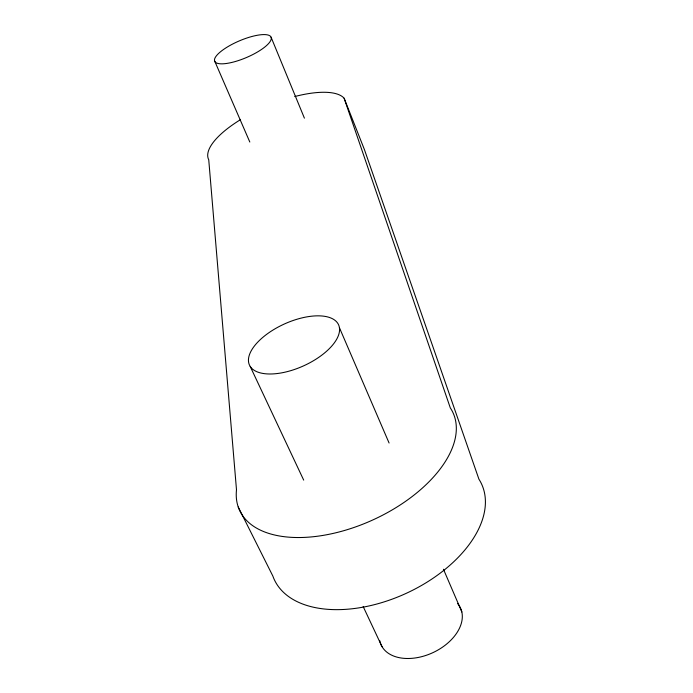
<?xml version="1.0" encoding="UTF-8"?>
<svg xmlns="http://www.w3.org/2000/svg" width="693" height="693" viewBox="0 0 693 693"><rect width="100%" height="100%" fill="white"/><g stroke="black" fill="none" stroke-linecap="round" stroke-linejoin="round"><path stroke-width="1.04" d="M238.21 506.981L272.851 576.056A114.128 67.732 -24.7 0 0 407.718 592.645A114.128 67.732 -24.7 0 0 478.924 479.184L364.405 149.549L344.118 98.224A74.593 25.962 -23 0 0 294.724 96.544M250.216 366.476L303.69 480.119M363.149 606.505L382.042 646.682M214.596 60.871L249.818 142.03M339.431 327.728A48.9 23.034 -24.3 0 1 274.333 373.822A48.9 23.034 -24.3 0 1 268.252 333.177A48.9 23.034 -24.3 0 1 339.431 327.728L389.085 443.018M443.442 569.239L461.85 611.971M271.093 37.231A30.631 9.044 -23.1 0 1 231.757 62.457A30.631 9.044 -23.1 0 1 225.84 47.938A30.631 9.044 -23.1 0 1 271.093 37.231L304.409 118.156M344.118 98.224L450.311 407.908A117.351 64.189 -24.5 0 1 360.646 525.051A117.351 64.189 -24.5 0 1 236.495 489.795L208.74 159.762A74.593 25.962 -23 0 1 240.263 119.794M457.64 603.612A43.772 28.777 -25 0 1 433.471 652.382A43.772 28.777 -25 0 1 379.738 640.644"/></g></svg>
